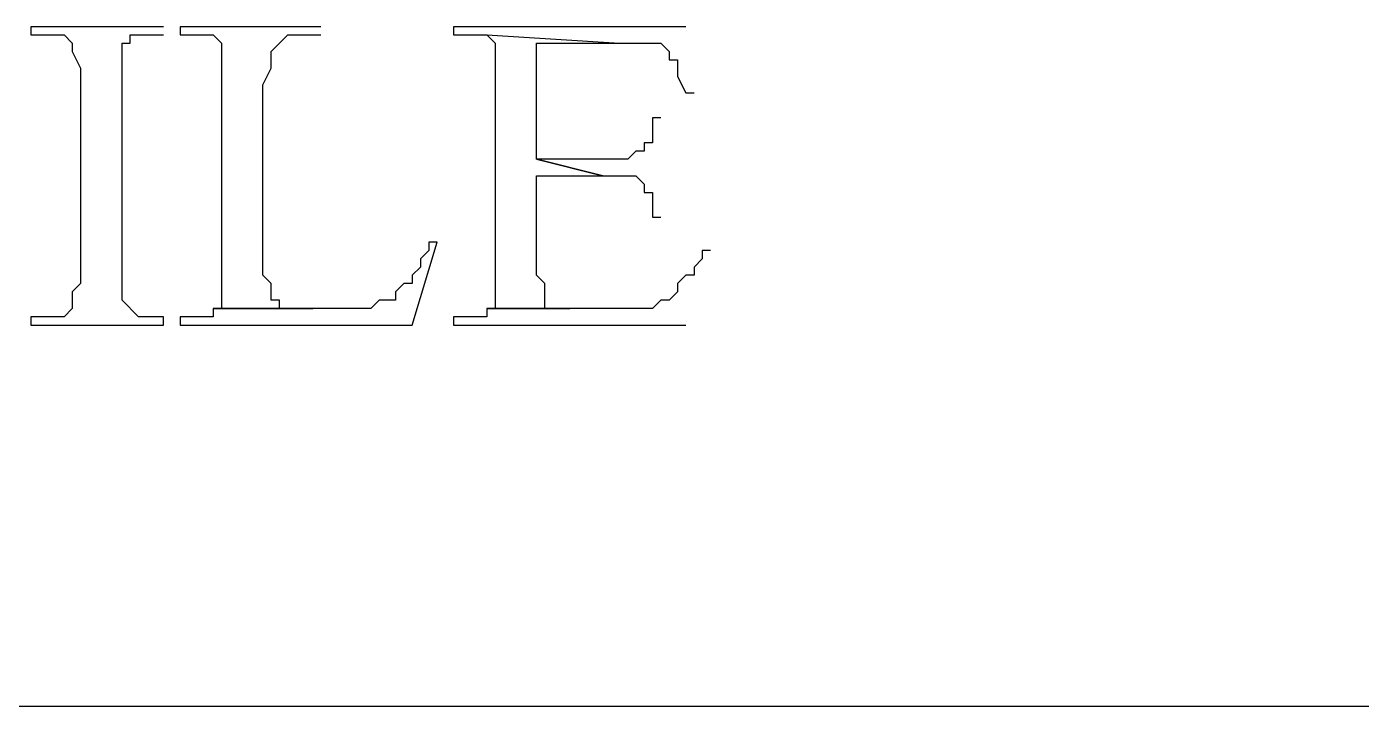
# Model space of a CAD drawing. Header units: metres. Extents: x 45 to 1207, y 17 to 774.
# Drawn here: x 1056.6 to 1095.24, y 94.56 to 114.24 of the extents above; entities that cross this region are included whole.
import ezdxf

# ---------------------------------------------------------------- set-up
doc = ezdxf.new("R2010")
doc.units = ezdxf.units.M

msp = doc.modelspace()

# ---------------------------------------------------------------- linework, layer by layer
for p, q in [((1060.56, 114.24), (1056.72, 114.24)), ((1056.72, 114.24), (1056.72, 114)), ((1056.72, 114), (1057.68, 114)), ((1057.68, 114), (1057.92, 113.76)), ((1059.6, 113.76), (1059.6, 114)), ((1059.6, 114), (1060.56, 114)), ((1065.12, 114.24), (1061.04, 114.24)), ((1061.04, 114.24), (1061.04, 114)), ((1061.04, 114), (1062, 114)), ((1062, 114), (1062.24, 113.76)), ((1063.68, 113.52), (1064.16, 114)), ((1064.16, 114), (1065.12, 114)), ((1075.68, 114.24), (1068.96, 114.24)), ((1068.96, 114.24), (1068.96, 114)), ((1068.96, 114), (1069.92, 114)), ((1069.92, 114), (1070.16, 113.76)), ((1069.92, 114), (1073.76, 113.76)), ((1057.92, 113.76), (1057.92, 113.52)), ((1059.36, 106.32), (1059.36, 113.76)), ((1059.36, 113.76), (1059.6, 113.76)), ((1062.24, 113.76), (1062.24, 106.08)), ((1071.36, 110.4), (1071.36, 113.76)), ((1071.36, 113.76), (1073.76, 113.76)), ((1073.76, 113.76), (1074.96, 113.76)), ((1074.96, 113.76), (1075.2, 113.52)), ((1057.92, 113.52), (1058.16, 113.04)), ((1063.68, 113.04), (1063.68, 113.52)), ((1075.2, 113.52), (1075.2, 113.28)), ((1075.2, 113.28), (1075.44, 113.28)), ((1075.44, 113.28), (1075.44, 112.8)), ((1058.16, 113.04), (1058.16, 106.8)), ((1063.44, 112.56), (1063.68, 113.04)), ((1063.44, 107.04), (1063.44, 112.56)), ((1075.44, 112.8), (1075.68, 112.32)), ((1075.68, 112.32), (1075.92, 112.32)), ((1074.96, 111.6), (1074.72, 111.6)), ((1074.72, 111.6), (1074.72, 110.88)), ((1074.24, 110.64), (1074, 110.4)), ((1074.48, 110.64), (1074.24, 110.64)), ((1074.72, 110.88), (1074.48, 110.88)), ((1074.48, 110.88), (1074.48, 110.64)), ((1074, 110.4), (1071.36, 110.4)), ((1071.36, 110.4), (1073.28, 109.92)), ((1073.28, 109.92), (1071.36, 110.4)), ((1071.36, 107.04), (1071.36, 109.92)), ((1071.36, 109.92), (1073.28, 109.92)), ((1073.28, 109.92), (1074.24, 109.92)), ((1074.24, 109.92), (1074.48, 109.68)), ((1074.48, 109.68), (1074.48, 109.44)), ((1074.48, 109.44), (1074.72, 109.44)), ((1074.72, 109.44), (1074.72, 108.72)), ((1074.72, 108.72), (1074.96, 108.72)), ((1067.76, 105.6), (1068.48, 108)), ((1068.48, 108), (1068.24, 108)), ((1068.24, 108), (1068.24, 107.76)), ((1068.24, 107.76), (1068, 107.52)), ((1068, 107.52), (1068, 107.28)), ((1076.16, 107.52), (1075.92, 107.28)), ((1076.4, 107.76), (1076.16, 107.76)), ((1076.16, 107.76), (1076.16, 107.52)), ((1063.68, 106.8), (1063.44, 107.04)), ((1068, 107.28), (1067.76, 107.04)), ((1067.76, 107.04), (1067.76, 106.8)), ((1071.6, 106.8), (1071.36, 107.04)), ((1075.68, 107.04), (1075.44, 106.8)), ((1075.92, 107.04), (1075.68, 107.04)), ((1075.92, 107.28), (1075.92, 107.04)), ((1058.16, 106.8), (1057.92, 106.56)), ((1063.68, 106.32), (1063.68, 106.8)), ((1067.52, 106.8), (1067.28, 106.56)), ((1067.76, 106.8), (1067.52, 106.8)), ((1071.6, 106.08), (1071.6, 106.8)), ((1075.44, 106.8), (1075.44, 106.56)), ((1057.92, 106.56), (1057.92, 106.08)), ((1059.84, 105.84), (1059.36, 106.32)), ((1063.92, 106.32), (1063.68, 106.32)), ((1063.92, 106.08), (1063.92, 106.32)), ((1066.8, 106.32), (1066.56, 106.08)), ((1067.28, 106.32), (1066.8, 106.32)), ((1067.28, 106.56), (1067.28, 106.32)), ((1070.16, 106.32), (1070.16, 106.08)), ((1074.96, 106.32), (1074.72, 106.08)), ((1075.2, 106.32), (1074.96, 106.32)), ((1075.44, 106.56), (1075.2, 106.32)), ((1057.92, 106.08), (1057.68, 105.84)), ((1066.56, 106.08), (1062, 106.08)), ((1062, 106.08), (1062, 105.84)), ((1062.24, 106.08), (1062, 106.08)), ((1062, 106.08), (1064.88, 106.08)), ((1064.88, 106.08), (1063.92, 106.08)), ((1074.72, 106.08), (1069.92, 106.08)), ((1069.92, 106.08), (1069.92, 105.84)), ((1070.16, 106.08), (1069.92, 106.08)), ((1069.92, 106.08), (1072.32, 106.08)), ((1072.32, 106.08), (1071.6, 106.08)), ((1057.68, 105.84), (1056.72, 105.84)), ((1056.72, 105.84), (1056.72, 105.6)), ((1056.72, 105.6), (1060.56, 105.6)), ((1060.56, 105.84), (1059.84, 105.84)), ((1060.56, 105.6), (1060.56, 105.84)), ((1062, 105.84), (1061.04, 105.84)), ((1061.04, 105.84), (1061.04, 105.6)), ((1061.04, 105.6), (1067.76, 105.6)), ((1069.92, 105.84), (1068.96, 105.84)), ((1068.96, 105.84), (1068.96, 105.6)), ((1068.96, 105.6), (1075.68, 105.6)), ((942.48, 94.56), (1198.56, 94.56))]:
    msp.add_line(p, q)
msp.add_lwpolyline([(1070.16, 113.76), (1070.16, 112.83), (1070.16, 111.9), (1070.16, 110.97), (1070.16, 110.04), (1070.16, 109.11), (1070.16, 108.18), (1070.16, 107.25), (1070.16, 106.32)])

doc.saveas('drawing.dxf')
